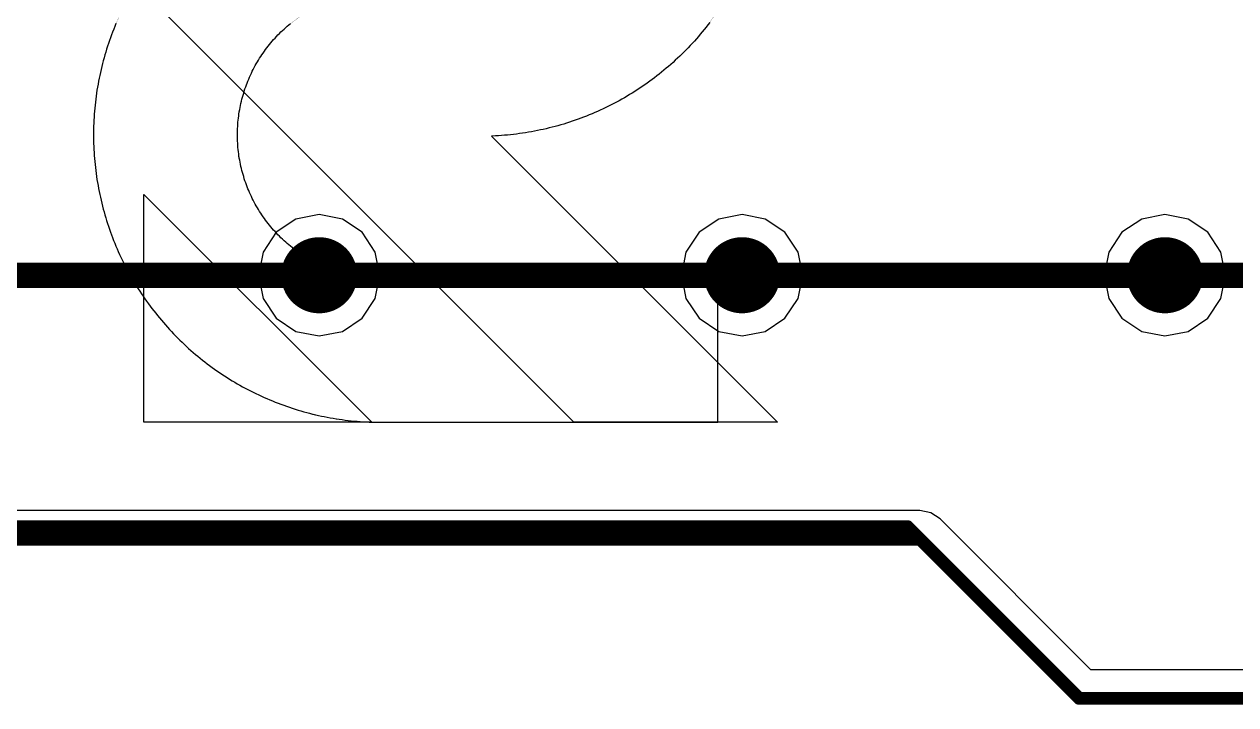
# Model space of a CAD drawing. Extents: x 17 to 262, y 47 to 156.
# Drawn here: x 118.26 to 125.42, y 47.46 to 51.48 of the extents above; entities that cross this region are included whole.
import ezdxf

# ---------------------------------------------------------------- set-up
doc = ezdxf.new("R2010")
doc.units = 0
doc.layers.get('0').update_dxf_attribs({"linetype": 'CONTINUOUS'})
for name, color, linetype in [('BOTTOMLAYER', 5, 'CONTINUOUS'), ('BOTTOMOVERLAY', 54, 'CONTINUOUS'), ('KEEPOUTLAYER', 6, 'CONTINUOUS'), ('MECHANICAL1', 6, 'CONTINUOUS'), ('MIDLAYER1', 16, 'CONTINUOUS'), ('MIDLAYER2', 76, 'CONTINUOUS'), ('MULTILAYER', 9, 'CONTINUOUS'), ('TOPLAYER', 1, 'CONTINUOUS'), ('TOPOVERLAY', 2, 'CONTINUOUS'), ('TOPSOLDER', 216, 'CONTINUOUS'), ('VIAHOLELAYER', 16, 'CONTINUOUS')]:
    doc.layers.add(name, color=color, linetype=linetype)

# ---------------------------------------------------------------- blocks, each defined once
blk = doc.blocks.new('3DR_SMALL_B_1')
at = {"layer": 'BOTTOMOVERLAY'}
for p, q in [((-3.9818, 2.533), (-5.9741, 2.533)), ((-5.9741, 2.533), (-5.9741, 1.6819)), ((-3.9817, 2.533), (-3.9818, 2.533)), ((-3.9659, 2.5329), (-3.9817, 2.533)), ((-3.948, 2.5326), (-3.9659, 2.5329)), ((-3.9302, 2.5321), (-3.948, 2.5326)), ((-3.9124, 2.5315), (-3.9302, 2.5321)), ((-3.8946, 2.5307), (-3.9124, 2.5315)), ((-3.8769, 2.5296), (-3.8946, 2.5307)), ((-3.8591, 2.5284), (-3.8769, 2.5296)), ((-3.8413, 2.527), (-3.8591, 2.5284)), ((-3.8236, 2.5254), (-3.8413, 2.527)), ((-3.8058, 2.5237), (-3.8236, 2.5254)), ((-3.7881, 2.5217), (-3.8058, 2.5237)), ((-3.7705, 2.5196), (-3.7881, 2.5217)), ((-3.7528, 2.5172), (-3.7705, 2.5196)), ((-3.7352, 2.5147), (-3.7528, 2.5172)), ((-3.7175, 2.512), (-3.7352, 2.5147)), ((-3.7, 2.5092), (-3.7175, 2.512)), ((-3.6824, 2.5061), (-3.7, 2.5092)), ((-3.6649, 2.5029), (-3.6824, 2.5061)), ((-3.6474, 2.4994), (-3.6649, 2.5029)), ((-3.63, 2.4958), (-3.6474, 2.4994)), ((-3.6126, 2.492), (-3.63, 2.4958)), ((-3.5952, 2.488), (-3.6126, 2.492)), ((-3.5779, 2.4839), (-3.5952, 2.488)), ((-3.5606, 2.4795), (-3.5779, 2.4839)), ((-3.5434, 2.475), (-3.5606, 2.4795)), ((-3.5262, 2.4703), (-3.5434, 2.475)), ((-3.5091, 2.4654), (-3.5262, 2.4703)), ((-3.492, 2.4604), (-3.5091, 2.4654)), ((-3.4749, 2.4551), (-3.492, 2.4604)), ((-3.458, 2.4497), (-3.4749, 2.4551)), ((-3.4411, 2.4441), (-3.458, 2.4497)), ((-3.4242, 2.4384), (-3.4411, 2.4441)), ((-3.4074, 2.4324), (-3.4242, 2.4384)), ((-3.3907, 2.4263), (-3.4074, 2.4324)), ((-3.374, 2.42), (-3.3907, 2.4263)), ((-3.3574, 2.4135), (-3.374, 2.42)), ((-3.3409, 2.4069), (-3.3574, 2.4135)), ((-3.3244, 2.4001), (-3.3409, 2.4069)), ((-3.308, 2.3931), (-3.3244, 2.4001)), ((-3.2917, 2.3859), (-3.308, 2.3931)), ((-3.2755, 2.3786), (-3.2917, 2.3859)), ((-3.2593, 2.3711), (-3.2755, 2.3786)), ((-3.2433, 2.3634), (-3.2593, 2.3711)), ((-3.2273, 2.3556), (-3.2433, 2.3634)), ((-3.2113, 2.3476), (-3.2273, 2.3556)), ((-3.1955, 2.3394), (-3.2113, 2.3476)), ((-3.1798, 2.3311), (-3.1955, 2.3394)), ((-3.1641, 2.3226), (-3.1798, 2.3311)), ((-3.1485, 2.3139), (-3.1641, 2.3226)), ((-3.1331, 2.3051), (-3.1485, 2.3139)), ((-3.1177, 2.2961), (-3.1331, 2.3051)), ((-3.1024, 2.2869), (-3.1177, 2.2961)), ((-3.0872, 2.2776), (-3.1024, 2.2869)), ((-3.0721, 2.2682), (-3.0872, 2.2776)), ((-3.0571, 2.2585), (-3.0721, 2.2682)), ((-3.0422, 2.2488), (-3.0571, 2.2585)), ((-3.0275, 2.2388), (-3.0422, 2.2488)), ((-3.0128, 2.2287), (-3.0275, 2.2388)), ((-2.9982, 2.2185), (-3.0128, 2.2287)), ((-2.9837, 2.2081), (-2.9982, 2.2185)), ((-2.9694, 2.1975), (-2.9837, 2.2081)), ((-2.9551, 2.1868), (-2.9694, 2.1975)), ((-2.941, 2.176), (-2.9551, 2.1868)), ((-2.927, 2.165), (-2.941, 2.176)), ((-2.9131, 2.1539), (-2.927, 2.165)), ((-2.8993, 2.1426), (-2.9131, 2.1539)), ((-2.8856, 2.1312), (-2.8993, 2.1426)), ((-2.8721, 2.1196), (-2.8856, 2.1312)), ((-2.8586, 2.1079), (-2.8721, 2.1196)), ((-2.8453, 2.096), (-2.8586, 2.1079)), ((-2.8322, 2.084), (-2.8453, 2.096)), ((-2.8191, 2.0719), (-2.8322, 2.084)), ((-2.8062, 2.0596), (-2.8191, 2.0719)), ((-2.7934, 2.0472), (-2.8062, 2.0596)), ((-2.7807, 2.0347), (-2.7934, 2.0472)), ((-2.7682, 2.0221), (-2.7807, 2.0347)), ((-2.7558, 2.0093), (-2.7682, 2.0221)), ((-2.7436, 1.9963), (-2.7558, 2.0093)), ((-2.7314, 1.9833), (-2.7436, 1.9963)), ((-2.7194, 1.9701), (-2.7314, 1.9833)), ((-2.7076, 1.9568), (-2.7194, 1.9701)), ((-2.6959, 1.9434), (-2.7076, 1.9568)), ((-2.6843, 1.9298), (-2.6959, 1.9434)), ((-2.6729, 1.9162), (-2.6843, 1.9298)), ((-2.6616, 1.9024), (-2.6729, 1.9162)), ((-2.6505, 1.8885), (-2.6616, 1.9024)), ((-2.6395, 1.8745), (-2.6505, 1.8885)), ((-2.6286, 1.8603), (-2.6395, 1.8745)), ((-2.6179, 1.8461), (-2.6286, 1.8603)), ((-2.6074, 1.8317), (-2.6179, 1.8461)), ((-2.597, 1.8173), (-2.6074, 1.8317)), ((-2.5867, 1.8027), (-2.597, 1.8173)), ((-2.5766, 1.788), (-2.5867, 1.8027)), ((-2.5667, 1.7732), (-2.5766, 1.788)), ((-2.5569, 1.7583), (-2.5667, 1.7732)), ((-2.5473, 1.7433), (-2.5569, 1.7583)), ((-2.5378, 1.7282), (-2.5473, 1.7433)), ((-2.5285, 1.7131), (-2.5378, 1.7282)), ((-5.9741, 1.6819), (-3.9818, 1.6819)), ((-3.9818, 1.6819), (-3.9818, 1.6819)), ((-3.9818, 1.6819), (-3.9818, 1.6819)), ((-3.9818, 1.6819), (-3.9701, 1.6818)), ((-3.9701, 1.6818), (-3.9575, 1.6815)), ((-3.9575, 1.6815), (-3.9449, 1.681)), ((-3.9449, 1.681), (-3.9324, 1.6804)), ((-3.9324, 1.6804), (-3.9198, 1.6795)), ((-3.9198, 1.6795), (-3.9073, 1.6785)), ((-3.9073, 1.6785), (-3.8948, 1.6773)), ((-3.8948, 1.6773), (-3.8822, 1.6759)), ((-3.8822, 1.6759), (-3.8698, 1.6743)), ((-3.8698, 1.6743), (-3.8573, 1.6726)), ((-3.8573, 1.6726), (-3.8449, 1.6706)), ((-3.8449, 1.6706), (-3.8325, 1.6685)), ((-3.8325, 1.6685), (-3.8201, 1.6662)), ((-3.8201, 1.6662), (-3.8078, 1.6637)), ((-3.8078, 1.6637), (-3.7955, 1.661)), ((-3.7955, 1.661), (-3.7832, 1.6581)), ((-3.7832, 1.6581), (-3.771, 1.6551)), ((-3.771, 1.6551), (-3.7589, 1.6518)), ((-3.7589, 1.6518), (-3.7468, 1.6484)), ((-3.7468, 1.6484), (-3.7347, 1.6449)), ((-2.5194, 1.6978), (-2.5285, 1.7131)), ((-2.5104, 1.6824), (-2.5194, 1.6978)), ((-2.5016, 1.6669), (-2.5104, 1.6824)), ((-2.4929, 1.6513), (-2.5016, 1.6669)), ((-2.4844, 1.6357), (-2.4929, 1.6513)), ((-3.7347, 1.6449), (-3.7227, 1.6411)), ((-3.7227, 1.6411), (-3.7107, 1.6372)), ((-3.7107, 1.6372), (-3.6988, 1.633)), ((-3.6988, 1.633), (-3.687, 1.6287)), ((-3.687, 1.6287), (-3.6753, 1.6243)), ((-3.6753, 1.6243), (-3.6636, 1.6196)), ((-3.6636, 1.6196), (-3.6519, 1.6148)), ((-3.6519, 1.6148), (-3.6404, 1.6098)), ((-3.6404, 1.6098), (-3.6289, 1.6047)), ((-3.6289, 1.6047), (-3.6175, 1.5993)), ((-3.6175, 1.5993), (-3.6062, 1.5938)), ((-3.6062, 1.5938), (-3.595, 1.5882)), ((-3.595, 1.5882), (-3.5838, 1.5824)), ((-3.5838, 1.5824), (-3.5727, 1.5764)), ((-3.5727, 1.5764), (-3.5618, 1.5702)), ((-2.4761, 1.6199), (-2.4844, 1.6357)), ((-2.4679, 1.6041), (-2.4761, 1.6199)), ((-2.4599, 1.5882), (-2.4679, 1.6041)), ((-2.452, 1.5722), (-2.4599, 1.5882)), ((-3.5618, 1.5702), (-3.5509, 1.5639)), ((-3.5509, 1.5639), (-3.5401, 1.5574)), ((-3.5401, 1.5574), (-3.5294, 1.5508)), ((-3.5294, 1.5508), (-3.5188, 1.544)), ((-3.5188, 1.544), (-3.5083, 1.537)), ((-3.5083, 1.537), (-3.4979, 1.5299)), ((-3.4979, 1.5299), (-3.4877, 1.5227)), ((-3.4877, 1.5227), (-3.4775, 1.5152)), ((-3.4775, 1.5152), (-3.4674, 1.5077)), ((-3.4674, 1.5077), (-3.4575, 1.5)), ((-2.4444, 1.5561), (-2.452, 1.5722)), ((-2.4369, 1.54), (-2.4444, 1.5561)), ((-2.4295, 1.5237), (-2.4369, 1.54)), ((-2.4224, 1.5074), (-2.4295, 1.5237)), ((-2.4154, 1.491), (-2.4224, 1.5074)), ((-3.4575, 1.5), (-3.4477, 1.4921)), ((-3.4477, 1.4921), (-3.438, 1.4841)), ((-3.438, 1.4841), (-3.4284, 1.476)), ((-3.4284, 1.476), (-3.4189, 1.4677)), ((-3.4189, 1.4677), (-3.4096, 1.4593)), ((-3.4096, 1.4593), (-3.4003, 1.4507)), ((-3.4003, 1.4507), (-3.3912, 1.442)), ((-3.3912, 1.442), (-3.3823, 1.4332)), ((-3.3823, 1.4332), (-3.3734, 1.4242)), ((-2.4086, 1.4746), (-2.4154, 1.491)), ((-2.4019, 1.458), (-2.4086, 1.4746)), ((-2.3955, 1.4414), (-2.4019, 1.458)), ((-2.3892, 1.4248), (-2.3955, 1.4414)), ((-3.3734, 1.4242), (-3.3647, 1.4151)), ((-3.3647, 1.4151), (-3.3562, 1.4059)), ((-3.3562, 1.4059), (-3.3478, 1.3966)), ((-3.3478, 1.3966), (-3.3395, 1.3871)), ((-3.3395, 1.3871), (-3.3313, 1.3775)), ((-3.3313, 1.3775), (-3.3233, 1.3678)), ((-3.3233, 1.3678), (-3.3155, 1.358)), ((-2.383, 1.408), (-2.3892, 1.4248)), ((-2.3771, 1.3913), (-2.383, 1.408)), ((-2.3713, 1.3744), (-2.3771, 1.3913)), ((-2.3657, 1.3575), (-2.3713, 1.3744)), ((-3.3155, 1.358), (-3.3078, 1.348)), ((-3.3078, 1.348), (-3.3002, 1.338)), ((-3.3002, 1.338), (-3.2928, 1.3278)), ((-3.2928, 1.3278), (-3.2855, 1.3175)), ((-3.2855, 1.3175), (-3.2784, 1.3071)), ((-3.2784, 1.3071), (-3.2715, 1.2966)), ((-3.2715, 1.2966), (-3.2647, 1.2861)), ((-2.3603, 1.3405), (-2.3657, 1.3575)), ((-2.3551, 1.3235), (-2.3603, 1.3405)), ((-2.35, 1.3064), (-2.3551, 1.3235)), ((-2.3451, 1.2893), (-2.35, 1.3064)), ((-3.2647, 1.2861), (-3.258, 1.2754)), ((-3.258, 1.2754), (-3.2516, 1.2646)), ((-3.2516, 1.2646), (-3.2453, 1.2537)), ((-3.2453, 1.2537), (-3.2391, 1.2427)), ((-3.2391, 1.2427), (-3.2331, 1.2317)), ((-3.2331, 1.2317), (-3.2273, 1.2205)), ((-3.2273, 1.2205), (-3.2216, 1.2093)), ((-2.3404, 1.2721), (-2.3451, 1.2893)), ((-2.3359, 1.2549), (-2.3404, 1.2721)), ((-2.3316, 1.2376), (-2.3359, 1.2549)), ((-2.3274, 1.2203), (-2.3316, 1.2376)), ((-2.3234, 1.2029), (-2.3274, 1.2203)), ((-3.2216, 1.2093), (-3.2161, 1.198)), ((-3.2161, 1.198), (-3.2108, 1.1866)), ((-3.2108, 1.1866), (-3.2056, 1.1751)), ((-3.2056, 1.1751), (-3.2006, 1.1635)), ((-3.2006, 1.1635), (-3.1958, 1.1519)), ((-3.1958, 1.1519), (-3.1912, 1.1402)), ((-2.3196, 1.1855), (-2.3234, 1.2029)), ((-2.316, 1.168), (-2.3196, 1.1855)), ((-2.3126, 1.1506), (-2.316, 1.168)), ((-2.3094, 1.133), (-2.3126, 1.1506)), ((-3.1912, 1.1402), (-3.1867, 1.1284)), ((-3.1867, 1.1284), (-3.1824, 1.1166)), ((-3.1824, 1.1166), (-3.1783, 1.1047)), ((-3.1783, 1.1047), (-3.1744, 1.0928)), ((-3.1744, 1.0928), (-3.1706, 1.0808)), ((-3.1706, 1.0808), (-3.167, 1.0687)), ((-2.3063, 1.1155), (-2.3094, 1.133)), ((-2.3034, 1.0979), (-2.3063, 1.1155)), ((-2.3007, 1.0803), (-2.3034, 1.0979)), ((-2.2982, 1.0627), (-2.3007, 1.0803)), ((-3.167, 1.0687), (-3.1636, 1.0566)), ((-3.1636, 1.0566), (-3.1604, 1.0444)), ((-3.1604, 1.0444), (-3.1573, 1.0322)), ((-3.1573, 1.0322), (-3.1545, 1.02)), ((-3.1545, 1.02), (-3.1518, 1.0077)), ((-3.1518, 1.0077), (-3.1493, 0.9953)), ((-2.2959, 1.045), (-2.2982, 1.0627)), ((-2.2937, 1.0273), (-2.2959, 1.045)), ((-2.2918, 1.0096), (-2.2937, 1.0273)), ((-2.29, 0.9919), (-2.2918, 1.0096)), ((-3.1493, 0.9953), (-3.147, 0.983)), ((-3.147, 0.983), (-3.1448, 0.9706)), ((-3.1448, 0.9706), (-3.1429, 0.9582)), ((-3.1429, 0.9582), (-3.1411, 0.9457)), ((-3.1411, 0.9457), (-3.1395, 0.9332)), ((-3.1395, 0.9332), (-3.1381, 0.9207)), ((-2.2884, 0.9741), (-2.29, 0.9919)), ((-2.287, 0.9564), (-2.2884, 0.9741)), ((-2.2858, 0.9386), (-2.287, 0.9564)), ((-2.2848, 0.9208), (-2.2858, 0.9386)), ((-3.1381, 0.9207), (-3.1369, 0.9082)), ((-3.1369, 0.9082), (-3.1359, 0.8956)), ((-3.1359, 0.8956), (-3.1351, 0.8831)), ((-3.1351, 0.8831), (-3.1344, 0.8705)), ((-3.1344, 0.8705), (-3.134, 0.8579)), ((-2.284, 0.903), (-2.2848, 0.9208)), ((-2.2833, 0.8852), (-2.284, 0.903)), ((-2.2828, 0.8674), (-2.2833, 0.8852)), ((-2.2826, 0.8496), (-2.2828, 0.8674)), ((-3.1344, 0.7968), (-3.1351, 0.7842)), ((-3.134, 0.8094), (-3.1344, 0.7968)), ((-3.134, 0.8579), (-3.1337, 0.8454)), ((-3.1337, 0.822), (-3.134, 0.8094)), ((-3.1337, 0.8454), (-3.1336, 0.8337)), ((-3.1336, 0.8337), (-3.1337, 0.822)), ((-3.1336, 0.8337), (-3.1336, 0.8337)), ((-3.1336, 0.8337), (-3.1336, 0.8337)), ((-3.1336, 0.8337), (-3.1336, 0.8337)), ((-3.1336, 0.8337), (-3.1336, 0.8337)), ((-2.2833, 0.7823), (-2.2828, 0.8001)), ((-2.2828, 0.8001), (-2.2826, 0.8179)), ((-2.2825, 0.8337), (-2.2826, 0.8496)), ((-2.2826, 0.8179), (-2.2825, 0.8337)), ((-2.2825, 0.8337), (-2.2825, 0.8337)), ((-2.2825, 0.8337), (-2.2825, 0.8337)), ((-2.2825, 0.8337), (-2.2825, 0.8337)), ((-2.2825, 0.8337), (-2.2825, 0.8337)), ((-2.2825, 0.8337), (-2.2825, 0.8337)), ((-3.1411, 0.7216), (-3.1429, 0.7092)), ((-3.1395, 0.7341), (-3.1411, 0.7216)), ((-3.1381, 0.7466), (-3.1395, 0.7341)), ((-3.1369, 0.7592), (-3.1381, 0.7466)), ((-3.1359, 0.7717), (-3.1369, 0.7592)), ((-3.1351, 0.7842), (-3.1359, 0.7717)), ((-2.287, 0.7111), (-2.2858, 0.7289)), ((-2.2858, 0.7289), (-2.2848, 0.7467)), ((-2.2848, 0.7467), (-2.284, 0.7645)), ((-2.284, 0.7645), (-2.2833, 0.7823)), ((-3.1545, 0.6474), (-3.1573, 0.6351)), ((-3.1518, 0.6597), (-3.1545, 0.6474)), ((-3.1493, 0.672), (-3.1518, 0.6597)), ((-3.147, 0.6844), (-3.1493, 0.672)), ((-3.1448, 0.6968), (-3.147, 0.6844)), ((-3.1429, 0.7092), (-3.1448, 0.6968)), ((-2.2937, 0.6402), (-2.2918, 0.6579)), ((-2.2918, 0.6579), (-2.29, 0.6756)), ((-2.29, 0.6756), (-2.2884, 0.6934)), ((-2.2884, 0.6934), (-2.287, 0.7111)), ((-3.1744, 0.5746), (-3.1783, 0.5626)), ((-3.1706, 0.5866), (-3.1744, 0.5746)), ((-3.167, 0.5986), (-3.1706, 0.5866)), ((-3.1636, 0.6108), (-3.167, 0.5986)), ((-3.1604, 0.6229), (-3.1636, 0.6108)), ((-3.1573, 0.6351), (-3.1604, 0.6229)), ((-2.3034, 0.5696), (-2.3007, 0.5872)), ((-2.3007, 0.5872), (-2.2982, 0.6048)), ((-2.2982, 0.6048), (-2.2959, 0.6225)), ((-2.2959, 0.6225), (-2.2937, 0.6402)), ((-3.2006, 0.5038), (-3.2056, 0.4923)), ((-3.1958, 0.5155), (-3.2006, 0.5038)), ((-3.1912, 0.5272), (-3.1958, 0.5155)), ((-3.1867, 0.5389), (-3.1912, 0.5272)), ((-3.1824, 0.5507), (-3.1867, 0.5389)), ((-3.1783, 0.5626), (-3.1824, 0.5507)), ((-2.316, 0.4994), (-2.3126, 0.5169)), ((-2.3126, 0.5169), (-2.3094, 0.5344)), ((-2.3094, 0.5344), (-2.3063, 0.552)), ((-2.3063, 0.552), (-2.3034, 0.5696)), ((-3.2331, 0.4357), (-3.2391, 0.4246)), ((-3.2273, 0.4469), (-3.2331, 0.4357)), ((-3.2216, 0.4581), (-3.2273, 0.4469)), ((-3.2161, 0.4694), (-3.2216, 0.4581)), ((-3.2108, 0.4808), (-3.2161, 0.4694)), ((-3.2056, 0.4923), (-3.2108, 0.4808)), ((-2.3359, 0.4126), (-2.3316, 0.4299)), ((-2.3316, 0.4299), (-2.3274, 0.4472)), ((-2.3274, 0.4472), (-2.3234, 0.4646)), ((-2.3234, 0.4646), (-2.3197, 0.482)), ((-2.3197, 0.482), (-2.316, 0.4994)), ((-3.2784, 0.3602), (-3.2855, 0.3499)), ((-3.2715, 0.3707), (-3.2784, 0.3602)), ((-3.2647, 0.3813), (-3.2715, 0.3707)), ((-3.258, 0.392), (-3.2647, 0.3813)), ((-3.2516, 0.4028), (-3.258, 0.392)), ((-3.2452, 0.4137), (-3.2516, 0.4028)), ((-3.2391, 0.4246), (-3.2452, 0.4137)), ((-2.3551, 0.344), (-2.35, 0.361)), ((-2.35, 0.361), (-2.3451, 0.3782)), ((-2.3451, 0.3782), (-2.3404, 0.3954)), ((-2.3404, 0.3954), (-2.3359, 0.4126)), ((-3.3313, 0.2899), (-3.3395, 0.2803)), ((-3.3233, 0.2996), (-3.3313, 0.2899)), ((-3.3155, 0.3094), (-3.3233, 0.2996)), ((-3.3078, 0.3194), (-3.3155, 0.3094)), ((-3.3002, 0.3294), (-3.3078, 0.3194)), ((-3.2928, 0.3396), (-3.3002, 0.3294)), ((-3.2855, 0.3499), (-3.2928, 0.3396)), ((-2.3771, 0.2762), (-2.3713, 0.293)), ((-2.3713, 0.293), (-2.3657, 0.31)), ((-2.3657, 0.31), (-2.3603, 0.3269)), ((-2.3603, 0.3269), (-2.3551, 0.344)), ((-3.4003, 0.2167), (-3.4095, 0.2081)), ((-3.3912, 0.2254), (-3.4003, 0.2167)), ((-3.3823, 0.2342), (-3.3912, 0.2254)), ((-3.3734, 0.2432), (-3.3823, 0.2342)), ((-3.3647, 0.2523), (-3.3734, 0.2432)), ((-3.3562, 0.2615), (-3.3647, 0.2523)), ((-3.3477, 0.2708), (-3.3562, 0.2615)), ((-3.3395, 0.2803), (-3.3477, 0.2708)), ((-2.402, 0.2094), (-2.3955, 0.226)), ((-2.3955, 0.226), (-2.3892, 0.2427)), ((-2.3892, 0.2427), (-2.3831, 0.2594)), ((-2.3831, 0.2594), (-2.3771, 0.2762)), ((-3.4379, 0.1833), (-3.4476, 0.1753)), ((-3.4283, 0.1914), (-3.4379, 0.1833)), ((-3.4189, 0.1997), (-3.4283, 0.1914)), ((-3.4095, 0.2081), (-3.4189, 0.1997)), ((-2.4154, 0.1764), (-2.4086, 0.1929)), ((-2.4086, 0.1929), (-2.402, 0.2094))]:
    blk.add_line(p, q, dxfattribs=at)
at = {"layer": 'BOTTOMOVERLAY', "const_width": 0.00119}
for points in [[(-5.9747, 2.5336), (-5.9747, 1.6813)], [(-3.9818, 2.5336), (-5.9747, 2.5336)], [(-3.9818, 1.6813), (-5.9747, 1.6813)]]:
    blk.add_lwpolyline(points, dxfattribs=at)
at = {"layer": 'BOTTOMOVERLAY', "const_width": 0.000592}
for points in [[(-5.975, 2.5336, 1), (-5.9744, 2.5336, 1)], [(-5.975, 2.5336, 1), (-5.9744, 2.5336, 1)], [(-3.9821, 2.5336, 1), (-3.9815, 2.5336, 1)], [(-3.9821, 2.5336, 1), (-3.9815, 2.5336, 1)], [(-5.975, 1.6813, 1), (-5.9744, 1.6813, 1)], [(-5.975, 1.6813, 1), (-5.9744, 1.6813, 1)], [(-3.9821, 1.6813, 1), (-3.9815, 1.6813, 1)], [(-3.9821, 1.6813, 1), (-3.9815, 1.6813, 1)], [(-3.1345, 0.8337, 1), (-3.1339, 0.8337, 1)], [(-3.1345, 0.8337, 1), (-3.1339, 0.8337, 1)], [(-2.2822, 0.8337, 1), (-2.2816, 0.8337, 1)], [(-2.2822, 0.8337, 1), (-2.2816, 0.8337, 1)]]:
    blk.add_lwpolyline(points, format="xyb", close=True, dxfattribs=at)
at = {"layer": 'BOTTOMOVERLAY', "const_width": 0.00119}
for points in [[(-3.9818, 2.5336, -0.413553), (-2.2819, 0.8337)], [(-3.9818, 1.6813, -0.413579), (-3.1342, 0.8337)], [(-3.1342, 0.8337, -0.413408), (-3.9811, -0.0139)], [(-2.2819, 0.8337, -0.402614), (-3.9183, -0.8651)]]:
    blk.add_lwpolyline(points, format="xyb", dxfattribs=at)
blk = doc.blocks.new('3DR_SMALL_2')
at = {"layer": 'TOPOVERLAY'}
for p, q in [((5.8347, -2.533), (3.2928, 0.009)), ((6.6044, -0.2115), (6.5931, -0.2253)), ((6.6155, -0.1976), (6.6044, -0.2115)), ((6.6265, -0.1836), (6.6155, -0.1976)), ((6.6374, -0.1695), (6.6265, -0.1836)), ((6.5465, -0.2793), (6.5346, -0.2924)), ((6.5584, -0.266), (6.5465, -0.2793)), ((6.5701, -0.2525), (6.5584, -0.266)), ((6.5817, -0.239), (6.5701, -0.2525)), ((6.5931, -0.2253), (6.5817, -0.239)), ((6.4726, -0.3564), (6.4598, -0.3688)), ((6.4852, -0.3439), (6.4726, -0.3564)), ((6.4978, -0.3312), (6.4852, -0.3439)), ((6.5102, -0.3184), (6.4978, -0.3312)), ((6.5224, -0.3055), (6.5102, -0.3184)), ((6.5346, -0.2924), (6.5224, -0.3055)), ((6.3939, -0.4288), (6.3803, -0.4403)), ((6.4073, -0.4171), (6.3939, -0.4288)), ((6.4206, -0.4052), (6.4073, -0.4171)), ((6.4338, -0.3932), (6.4206, -0.4052)), ((6.4468, -0.3811), (6.4338, -0.3932)), ((6.4598, -0.3688), (6.4468, -0.3811)), ((6.3108, -0.496), (6.2966, -0.5067)), ((6.3249, -0.4852), (6.3108, -0.496)), ((6.339, -0.4742), (6.3249, -0.4852)), ((6.3529, -0.463), (6.339, -0.4742)), ((6.3667, -0.4518), (6.3529, -0.463)), ((6.3803, -0.4403), (6.3667, -0.4518)), ((6.2088, -0.5677), (6.1938, -0.5774)), ((6.2237, -0.5579), (6.2088, -0.5677)), ((6.2385, -0.548), (6.2237, -0.5579)), ((6.2532, -0.5379), (6.2385, -0.548)), ((6.2677, -0.5277), (6.2532, -0.5379)), ((6.2822, -0.5173), (6.2677, -0.5277)), ((6.2966, -0.5067), (6.2822, -0.5173)), ((6.0861, -0.6403), (6.0704, -0.6486)), ((6.1018, -0.6318), (6.0861, -0.6403)), ((6.1174, -0.6231), (6.1018, -0.6318)), ((6.1328, -0.6143), (6.1174, -0.6231)), ((6.1482, -0.6053), (6.1328, -0.6143)), ((6.1635, -0.5961), (6.1482, -0.6053)), ((6.1787, -0.5868), (6.1635, -0.5961)), ((6.1938, -0.5774), (6.1787, -0.5868)), ((5.925, -0.7161), (5.9085, -0.7227)), ((5.9415, -0.7093), (5.925, -0.7161)), ((5.9578, -0.7023), (5.9415, -0.7093)), ((5.9742, -0.6951), (5.9578, -0.7023)), ((5.9904, -0.6878), (5.9742, -0.6951)), ((6.0066, -0.6803), (5.9904, -0.6878)), ((6.0226, -0.6726), (6.0066, -0.6803)), ((6.0386, -0.6648), (6.0226, -0.6726)), ((6.0546, -0.6568), (6.0386, -0.6648)), ((6.0704, -0.6486), (6.0546, -0.6568)), ((5.7225, -0.7843), (5.7052, -0.7888)), ((5.7397, -0.7795), (5.7225, -0.7843)), ((5.7568, -0.7747), (5.7397, -0.7795)), ((5.7739, -0.7696), (5.7568, -0.7747)), ((5.7909, -0.7644), (5.7739, -0.7696)), ((5.8079, -0.759), (5.7909, -0.7644)), ((5.8248, -0.7534), (5.8079, -0.759)), ((5.8417, -0.7476), (5.8248, -0.7534)), ((5.8585, -0.7416), (5.8417, -0.7476)), ((5.8752, -0.7355), (5.8585, -0.7416)), ((5.8919, -0.7292), (5.8752, -0.7355)), ((5.9085, -0.7227), (5.8919, -0.7292)), ((5.3472, -0.8414), (5.3471, -0.8416)), ((5.3471, -0.8416), (5.3472, -0.8417)), ((5.3473, -0.8411), (5.3472, -0.8413)), ((5.3472, -0.8413), (5.3472, -0.8414)), ((5.3472, -0.8417), (5.3472, -0.8418)), ((5.3472, -0.8418), (5.3473, -0.842)), ((5.3475, -0.841), (5.3473, -0.8411)), ((5.3473, -0.842), (7.0383, -2.533)), ((5.3476, -0.841), (5.3475, -0.841)), ((5.3477, -0.841), (5.3476, -0.841)), ((5.3534, -0.8407), (5.3477, -0.8409)), ((5.3477, -0.8409), (5.3477, -0.841)), ((5.3712, -0.8399), (5.3534, -0.8407)), ((5.3889, -0.8389), (5.3712, -0.8399)), ((5.4067, -0.8377), (5.3889, -0.8389)), ((5.4245, -0.8363), (5.4067, -0.8377)), ((5.4422, -0.8347), (5.4245, -0.8363)), ((5.46, -0.8329), (5.4422, -0.8347)), ((5.4777, -0.831), (5.46, -0.8329)), ((5.4954, -0.8288), (5.4777, -0.831)), ((5.513, -0.8265), (5.4954, -0.8288)), ((5.5307, -0.824), (5.513, -0.8265)), ((5.5483, -0.8213), (5.5307, -0.824)), ((5.5659, -0.8184), (5.5483, -0.8213)), ((5.5834, -0.8153), (5.5659, -0.8184)), ((5.6009, -0.8121), (5.5834, -0.8153)), ((5.6184, -0.8087), (5.6009, -0.8121)), ((5.6359, -0.805), (5.6184, -0.8087)), ((5.6533, -0.8013), (5.6359, -0.805)), ((5.6706, -0.7973), (5.6533, -0.8013)), ((5.688, -0.7931), (5.6706, -0.7973)), ((5.7052, -0.7888), (5.688, -0.7931)), ((7.0383, -2.533), (5.8347, -2.533))]:
    blk.add_line(p, q, dxfattribs=at)
at = {"layer": 'TOPOVERLAY', "const_width": 0.00119}
blk.add_lwpolyline([(6.9842, 0.8572, -0.402614), (5.3477, -0.8416)], format="xyb", dxfattribs=at)
for points in [[(3.2913, 0.0096), (5.8345, -2.5336)], [(5.3477, -0.8416), (7.0398, -2.5336)], [(3.2913, -2.5336), (3.2913, -1.1845)], [(3.2913, -1.1845), (4.6403, -2.5336)], [(3.2913, -2.5336), (4.6403, -2.5336)], [(5.8345, -2.5336), (7.0398, -2.5336)]]:
    blk.add_lwpolyline(points, dxfattribs=at)
at = {"layer": 'TOPOVERLAY', "const_width": 0.000592}
for points in [[(5.3474, -0.8416, 1), (5.348, -0.8416, 1)], [(5.3474, -0.8416, 1), (5.348, -0.8416, 1)], [(3.291, -1.1845, 1), (3.2916, -1.1845, 1)], [(3.291, -1.1845, 1), (3.2916, -1.1845, 1)], [(3.291, -2.5336, 1), (3.2916, -2.5336, 1)], [(3.291, -2.5336, 1), (3.2916, -2.5336, 1)], [(4.64, -2.5336, 1), (4.6406, -2.5336, 1)], [(4.64, -2.5336, 1), (4.6406, -2.5336, 1)], [(5.8342, -2.5336, 1), (5.8348, -2.5336, 1)], [(5.8342, -2.5336, 1), (5.8348, -2.5336, 1)], [(7.0395, -2.5336, 1), (7.0401, -2.5336, 1)], [(7.0395, -2.5336, 1), (7.0401, -2.5336, 1)]]:
    blk.add_lwpolyline(points, format="xyb", close=True, dxfattribs=at)
at = {"layer": 'TOPSOLDER'}
for p, q in [((3.2919, -1.186), (4.6389, -2.5329)), ((3.2919, -2.5329), (3.2919, -1.186)), ((4.6389, -2.5329), (3.2919, -2.5329))]:
    blk.add_line(p, q, dxfattribs=at)

msp = doc.modelspace()

# ---------------------------------------------------------------- linework, layer by layer
at = {"layer": 'BOTTOMLAYER'}
for p, q in [((123.5517, 48.6088), (110.4343, 48.6088)), ((123.6161, 48.596), (123.5517, 48.6088)), ((123.6708, 48.5595), (123.6161, 48.596)), ((124.5627, 47.6675), (123.6708, 48.5595)), ((131.9836, 47.6675), (124.5627, 47.6675))]:
    msp.add_line(p, q, dxfattribs=at)
at = {"layer": 'BOTTOMLAYER', "const_width": 0.225}
for points in [[(119.8875, 50, 1), (120.1125, 50, 1)], [(122.3875, 50, 1), (122.6125, 50, 1)], [(124.8875, 50, 1), (125.1125, 50, 1)]]:
    msp.add_lwpolyline(points, format="xyb", close=True, dxfattribs=at)
at = {"layer": 'KEEPOUTLAYER', "const_width": 0.0762}
for points in [[(110.4343, 48.4405), (123.5517, 48.4405)], [(123.5517, 48.4405), (124.493, 47.4992)], [(124.493, 47.4992), (131.993, 47.4992)]]:
    msp.add_lwpolyline(points, dxfattribs=at)
at = {"layer": 'KEEPOUTLAYER', "const_width": 0.0381}
for points in [[(123.5327, 48.4405, 1), (123.5708, 48.4405, 1)], [(123.5327, 48.4405, 1), (123.5708, 48.4405, 1)], [(124.4739, 47.4992, 1), (124.512, 47.4992, 1)], [(124.4739, 47.4992, 1), (124.512, 47.4992, 1)]]:
    msp.add_lwpolyline(points, format="xyb", close=True, dxfattribs=at)
at = {"layer": 'MECHANICAL1', "const_width": 0.0762}
for points in [[(110.5078, 48.514), (123.4782, 48.514)], [(123.4782, 48.514), (124.493, 47.4992)], [(124.493, 47.4992), (131.993, 47.4992)]]:
    msp.add_lwpolyline(points, dxfattribs=at)
at = {"layer": 'MECHANICAL1', "const_width": 0.0381}
for points in [[(123.4591, 48.514, 1), (123.4972, 48.514, 1)], [(123.4591, 48.514, 1), (123.4972, 48.514, 1)], [(124.4739, 47.4992, 1), (124.512, 47.4992, 1)], [(124.4739, 47.4992, 1), (124.512, 47.4992, 1)]]:
    msp.add_lwpolyline(points, format="xyb", close=True, dxfattribs=at)
at = {"layer": 'MIDLAYER1'}
for p, q in [((120, 50.3589), (119.8627, 50.3316)), ((120.1373, 50.3316), (120, 50.3589)), ((122.5, 50.3589), (122.3627, 50.3316)), ((122.6373, 50.3316), (122.5, 50.3589)), ((125, 50.3589), (124.8627, 50.3316)), ((125.1373, 50.3316), (125, 50.3589)), ((119.8627, 50.3316), (119.7462, 50.2538)), ((120.2538, 50.2538), (120.1373, 50.3316)), ((122.3627, 50.3316), (122.2462, 50.2538)), ((122.7538, 50.2538), (122.6373, 50.3316)), ((124.8627, 50.3316), (124.7462, 50.2538)), ((125.2538, 50.2538), (125.1373, 50.3316)), ((119.7462, 50.2538), (119.6684, 50.1373)), ((120.3316, 50.1373), (120.2538, 50.2538)), ((122.2462, 50.2538), (122.1684, 50.1373)), ((122.8316, 50.1373), (122.7538, 50.2538)), ((124.7462, 50.2538), (124.6684, 50.1373)), ((125.3316, 50.1373), (125.2538, 50.2538)), ((119.6684, 50.1373), (119.6411, 50)), ((120.3589, 50), (120.3316, 50.1373)), ((122.1684, 50.1373), (122.1411, 50)), ((122.8589, 50), (122.8316, 50.1373)), ((124.6684, 50.1373), (124.6411, 50)), ((125.3589, 50), (125.3316, 50.1373)), ((119.6411, 50), (119.6684, 49.8627)), ((120.3316, 49.8627), (120.3589, 50)), ((122.1411, 50), (122.1684, 49.8627)), ((122.8316, 49.8627), (122.8589, 50)), ((124.6411, 50), (124.6684, 49.8627)), ((125.3316, 49.8627), (125.3589, 50)), ((119.6684, 49.8627), (119.7462, 49.7462)), ((120.2538, 49.7462), (120.3316, 49.8627)), ((122.1684, 49.8627), (122.2462, 49.7462)), ((122.7538, 49.7462), (122.8316, 49.8627)), ((124.6684, 49.8627), (124.7462, 49.7462)), ((125.2538, 49.7462), (125.3316, 49.8627)), ((119.7462, 49.7462), (119.8627, 49.6684)), ((120.1373, 49.6684), (120.2538, 49.7462)), ((122.2462, 49.7462), (122.3627, 49.6684)), ((122.6373, 49.6684), (122.7538, 49.7462)), ((124.7462, 49.7462), (124.8627, 49.6684)), ((125.1373, 49.6684), (125.2538, 49.7462)), ((119.8627, 49.6684), (120, 49.6411)), ((120, 49.6411), (120.1373, 49.6684)), ((122.3627, 49.6684), (122.5, 49.6411)), ((122.5, 49.6411), (122.6373, 49.6684)), ((124.8627, 49.6684), (125, 49.6411)), ((125, 49.6411), (125.1373, 49.6684)), ((123.5517, 48.6088), (110.4343, 48.6088)), ((123.6161, 48.596), (123.5517, 48.6088)), ((123.6708, 48.5595), (123.6161, 48.596)), ((124.5627, 47.6675), (123.6708, 48.5595)), ((131.9836, 47.6675), (124.5627, 47.6675))]:
    msp.add_line(p, q, dxfattribs=at)
at = {"layer": 'MIDLAYER1', "const_width": 0.225}
for points in [[(119.8875, 50, 1), (120.1125, 50, 1)], [(122.3875, 50, 1), (122.6125, 50, 1)], [(124.8875, 50, 1), (125.1125, 50, 1)]]:
    msp.add_lwpolyline(points, format="xyb", close=True, dxfattribs=at)
at = {"layer": 'MIDLAYER2'}
for p, q in [((123.5517, 48.6088), (110.4343, 48.6088)), ((123.6161, 48.596), (123.5517, 48.6088)), ((123.6708, 48.5595), (123.6161, 48.596)), ((124.5627, 47.6675), (123.6708, 48.5595)), ((131.9836, 47.6675), (124.5627, 47.6675))]:
    msp.add_line(p, q, dxfattribs=at)
at = {"layer": 'MIDLAYER2', "const_width": 0.225}
for points in [[(119.8875, 50, 1), (120.1125, 50, 1)], [(122.3875, 50, 1), (122.6125, 50, 1)], [(124.8875, 50, 1), (125.1125, 50, 1)]]:
    msp.add_lwpolyline(points, format="xyb", close=True, dxfattribs=at)
at = {"layer": 'MULTILAYER', "const_width": 0.225}
for points in [[(119.8875, 50, 1), (120.1125, 50, 1)], [(122.3875, 50, 1), (122.6125, 50, 1)], [(124.8875, 50, 1), (125.1125, 50, 1)]]:
    msp.add_lwpolyline(points, format="xyb", close=True, dxfattribs=at)
at = {"layer": 'TOPLAYER'}
for p, q in [((123.5517, 48.6088), (110.4343, 48.6088)), ((123.6161, 48.596), (123.5517, 48.6088)), ((123.6708, 48.5595), (123.6161, 48.596)), ((124.5627, 47.6675), (123.6708, 48.5595)), ((131.9836, 47.6675), (124.5627, 47.6675))]:
    msp.add_line(p, q, dxfattribs=at)
at = {"layer": 'TOPLAYER', "const_width": 0.225}
for points in [[(119.8875, 50, 1), (120.1125, 50, 1)], [(122.3875, 50, 1), (122.6125, 50, 1)], [(124.8875, 50, 1), (125.1125, 50, 1)]]:
    msp.add_lwpolyline(points, format="xyb", close=True, dxfattribs=at)
at = {"layer": 'TOPLAYER', "const_width": 0.15}
msp.add_lwpolyline([(105, 50), (127.5, 50)], dxfattribs=at)
at = {"layer": 'VIAHOLELAYER', "const_width": 0.1}
for points in [[(119.95, 50, 1), (120.05, 50, 1)], [(122.45, 50, 1), (122.55, 50, 1)], [(124.95, 50, 1), (125.05, 50, 1)]]:
    msp.add_lwpolyline(points, format="xyb", close=True, dxfattribs=at)

# ---------------------------------------------------------------- block references
at = {"rotation": 180}
msp.add_blockref('3DR_SMALL_B_1', (116.3828, 51.6636), dxfattribs=at)
msp.add_blockref('3DR_SMALL_2', (115.6716, 51.6636))

doc.saveas('drawing.dxf')
